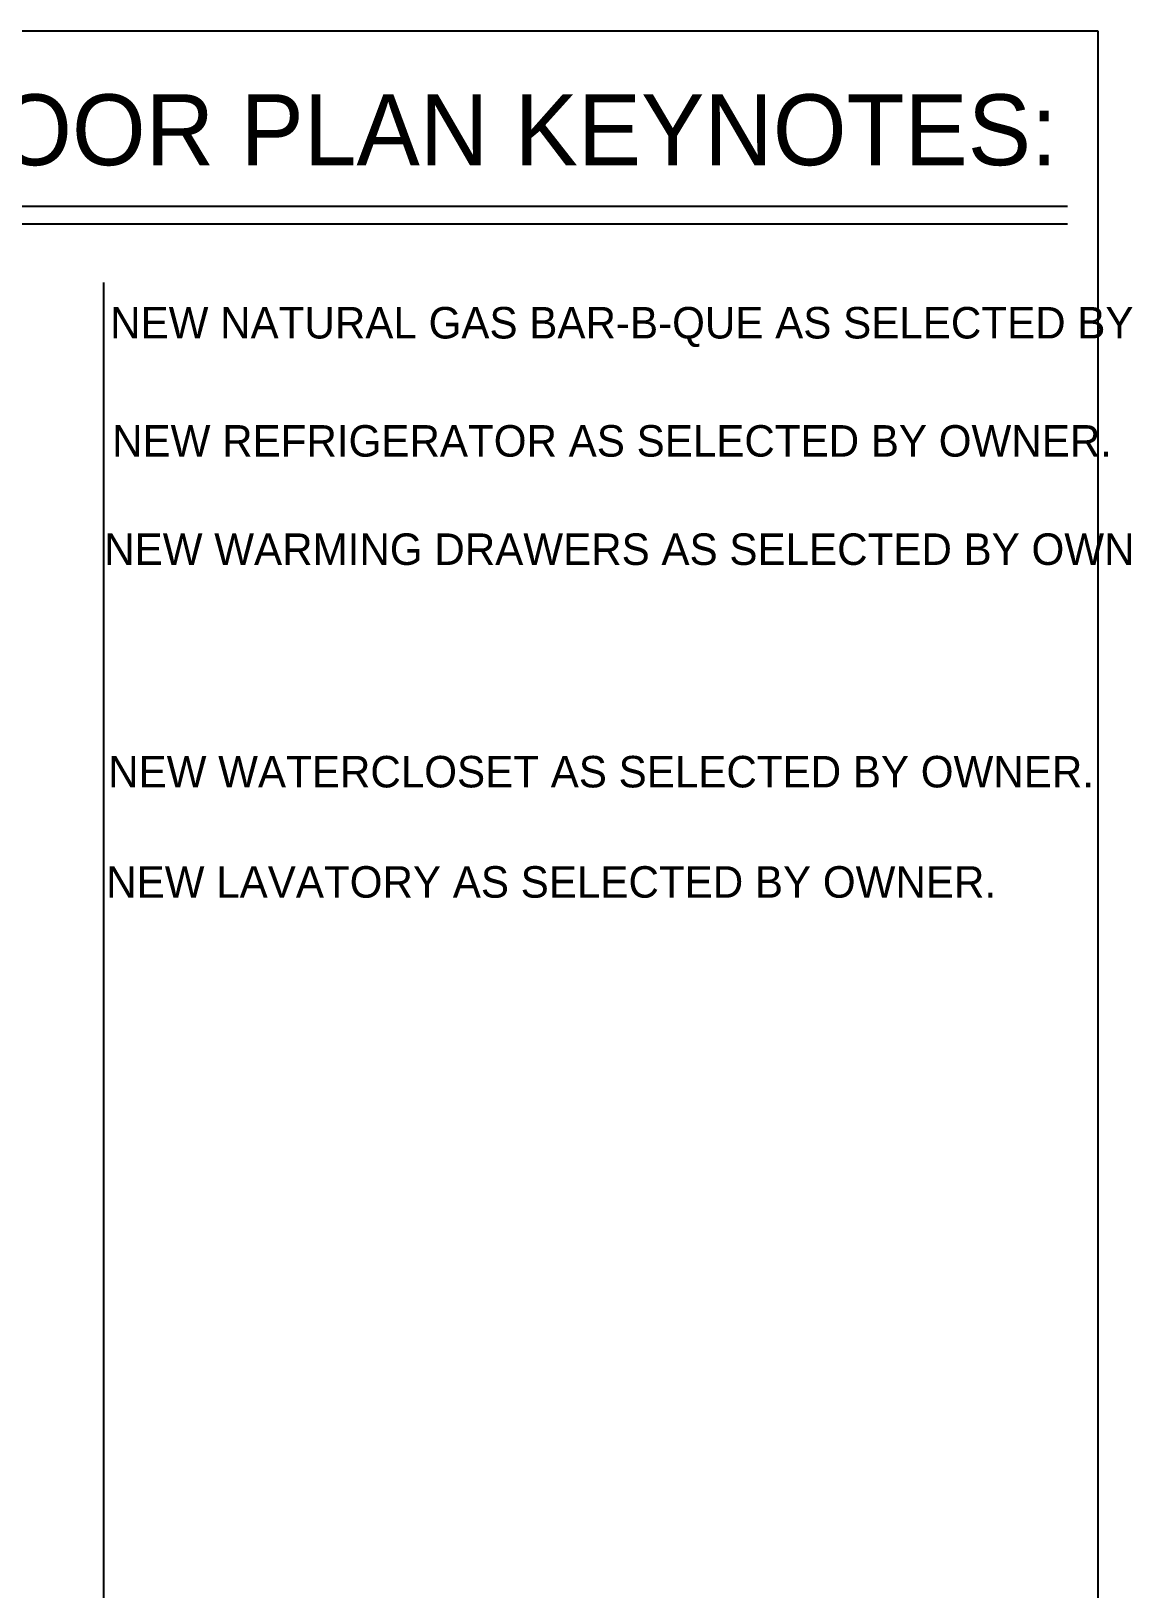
# Model space of a CAD drawing. Extents: x -92740 to -63661, y -15771 to -4391.
# Drawn here: x -83066.4 to -82788.8, y -6213.7 to -5818.2 of the extents above; entities that cross this region are included whole.
import ezdxf
from ezdxf.enums import TextEntityAlignment as Align

# ---------------------------------------------------------------- set-up
doc = ezdxf.new("R2010")
doc.units = 0
doc.header["$MEASUREMENT"] = 0
doc.layers.add('B1NOTES', color=2, linetype='Continuous')
doc.layers.add('ROOMNAME', color=1, linetype='Continuous')
doc.styles.add('DCADTXTSTYLE1', font='AVG_TP')

msp = doc.modelspace()

# ---------------------------------------------------------------- linework, layer by layer
at = {"layer": 'B1NOTES', "color": 1, "linetype": 'Continuous', "ltscale": 12}
for p, q in [((-83104, -5862.64), (-82803.32, -5862.64)), ((-83107, -5867.14), (-82803.32, -5867.14))]:
    msp.add_line(p, q, dxfattribs=at)
at = {"layer": 'B1NOTES', "color": 3, "linetype": 'Continuous', "ltscale": 12}
msp.add_line((-83048, -5882), (-83048, -6387), dxfattribs=at)
at = {"layer": 'ROOMNAME', "color": 103, "linetype": 'Continuous', "ltscale": 1.51875}
for p, q in [((-82795.5, -5818.2), (-84834.95, -5818.2)), ((-82795.5, -7278.9), (-82795.5, -5818.2))]:
    msp.add_line(p, q, dxfattribs=at)

# ---------------------------------------------------------------- texts
at = {"layer": 'B1NOTES', "color": 1, "linetype": 'Continuous', "ltscale": 12, "style": 'DCADTXTSTYLE1'}
msp.add_text('FLOOR PLAN KEYNOTES:', height=18, dxfattribs=at).set_placement((-83102.82, -5857.64), align=Align.BOTTOM_LEFT)
at = {"layer": 'B1NOTES', "color": 3, "linetype": 'Continuous', "ltscale": 12, "style": 'DCADTXTSTYLE1'}
for s, p in [('NEW NATURAL GAS BAR-B-QUE AS SELECTED BY OWNER.', (-83046.32, -5898.64)), ('NEW REFRIGERATOR AS SELECTED BY OWNER.', (-83045.82, -5928.64)), ('NEW WARMING DRAWERS AS SELECTED BY OWNER.', (-83047.82, -5956.14)), ('NEW WATERCLOSET AS SELECTED BY OWNER.', (-83046.82, -6012.64)), ('NEW LAVATORY AS SELECTED BY OWNER.', (-83047.32, -6040.64))]:
    msp.add_text(s, height=8, dxfattribs=at).set_placement(p, align=Align.BOTTOM_LEFT)

doc.saveas('drawing.dxf')
